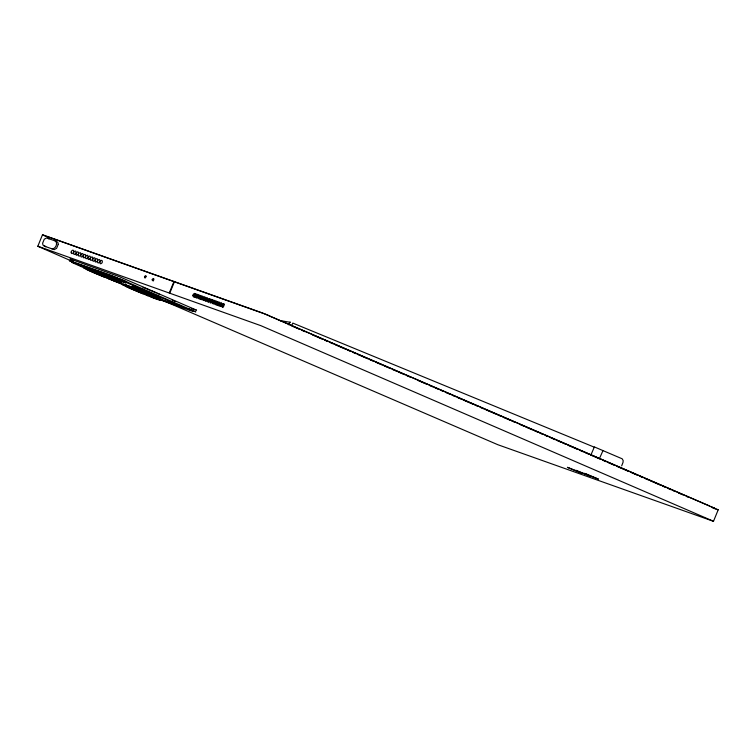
<?xml version="1.0" encoding="UTF-8"?>
<svg xmlns="http://www.w3.org/2000/svg" width="756" height="756" viewBox="0 0 756 756"><rect width="100%" height="100%" fill="white"/><g stroke="black" fill="none" stroke-linecap="round" stroke-linejoin="round"><path stroke-width="1.13" d="M290.077 322.283L279.238 320.402M594.32 447.193L292.818 323.095L291.476 325.93M602.938 450.718L599.914 457.503M590.729 455.395L594.377 446.928L622.197 458.807L623.161 460.555L623.029 462.351L621.678 465.838M72.472 261.434L37.819 246.267L42.497 234.738L262.351 312.918L718.2 509.799L713.503 521.262L712.899 521.12L497.845 444.717L161.226 299.754M169.325 292.827L174.022 281.364M169.826 293.007L174.523 281.544M288.792 324.834L290.134 321.999M146.182 276.28L145.492 277.726M153.922 279.077L153.392 280.939M207.399 298.166L206.445 298.837A1.474 0.775 -66.6 0 0 205.925 300.104L206.142 301.209M221.735 303.26L220.771 303.931A1.474 0.775 -66.6 0 0 220.251 305.188L220.478 306.293A2.674 1.408 -66.6 0 0 220.705 306.511M224.116 304.11L223.162 304.781A1.474 0.775 -66.6 0 0 222.642 306.038L222.859 307.144A2.674 1.408 -66.6 0 0 223.086 307.352M121.338 283.387L118.938 282.517A18.437 0.548 22.3 0 1 112.086 280.089L108.269 278.595M122.132 282.961L119.07 281.204A20.28 0.605 22.3 0 0 106.672 275.855L101.635 273.785M160.943 299.726L157.891 297.968A20.28 0.605 22.3 0 0 145.492 292.619L140.455 290.55M37.8 246.201L260.839 325.656L713.503 521.262M193.215 310.839L188.849 308.694M718.2 509.799L716.99 509.468M48.308 238.66L49.045 238.764M51.805 248.8C55.585 249.423 58.439 242.893 55.093 240.786M46.475 236.297L263.523 313.513M195.341 309.828L196.551 310.158L119.533 276.753L70.015 258.949L71.347 259.714M192.402 310.593L188.509 309.213M713.21 507.909L714.656 508.344L710.612 506.416M191.287 308.401L194.538 309.554M161.406 299.584L171.158 303.052M174.409 304.205L181.998 306.908M161.311 299.716L181.912 307.03M188.414 309.346L195.851 311.878L124.22 280.797M153.562 297.505L156.813 298.658M160.064 299.82L193.12 311.472L118.768 279.248L71.537 262.304L92.241 271.451M712.861 508.013L716.187 509.194M151.861 296.881L152.778 297.221M149.697 296.05L150.831 296.484M97.694 272.264L92.204 270.043A21.735 0.643 22.3 0 0 84.124 267.18L84.899 267.841M109.563 278.34L111.359 279.04M136.505 289.028L132.687 287.535A18.437 0.548 22.3 0 0 125.846 285.097L128.435 286.59A17.199 0.51 22.3 0 0 138.953 291.126L151.228 296.059A18.437 0.548 22.3 0 0 156.747 298.091M147.089 295.36L152.561 297.609A21.735 0.643 22.3 0 0 160.641 300.482L157.579 298.724A20.28 0.605 22.3 0 0 145.18 293.366L130.703 287.554A21.735 0.643 22.3 0 0 122.633 284.691L125.694 286.448A20.28 0.605 22.3 0 0 138.093 291.797L143.13 293.867M117.69 278.095L71.792 261.68L81.705 266.178M143.035 287.375L145.814 288.49M96.702 271.801L101.88 273.946M101.55 274.74L93.555 271.565A18.437 0.548 22.3 0 0 86.704 269.127L89.302 270.62A17.199 0.51 22.3 0 0 99.811 275.156L113.75 280.854A21.735 0.643 22.3 0 0 121.82 283.717L118.768 281.96A20.28 0.605 22.3 0 0 106.369 276.611L91.892 270.799A21.735 0.643 22.3 0 0 83.822 267.926L86.874 269.684A20.28 0.605 22.3 0 0 99.272 275.042L104.309 277.112M104.035 275.798L114.61 279.692L91.674 270.374L105.831 276.488A17.199 0.51 22.3 0 1 116.339 281.034L119.164 282.46M140.692 290.71L131.015 286.808A21.735 0.643 22.3 0 0 122.944 283.935L123.719 284.606M140.37 291.495L132.366 288.32A18.437 0.548 22.3 0 0 125.524 285.891L128.114 287.384A17.199 0.51 22.3 0 0 138.631 291.92L148.063 295.851M144.424 293.508L147.392 294.698M263.92 313.542L268.796 315.535M147.231 295.067L144.632 294.008M172.34 300.293L173.266 300.671M118.834 278.473L123.748 280.504M146.74 288.868L149.575 290.03M103.619 275.94L99.584 274.286A20.28 0.605 22.3 0 1 96.655 273.058M143.328 293.479L140.843 292.43M150.529 290.417L156.246 292.846M269.278 315.866L709.534 505.944M174.182 301.049L175.033 301.408M586.665 474.551L575.836 470.308L581.506 473.114L579.228 472.349L567.425 467.321L578.245 471.564M587.61 474.891L598.44 479.124L586.637 474.097L584.35 473.341L589.916 476.1L579.087 471.857M126.743 281.771L110.159 275.08L69.316 260.669L74.957 263.362M293.054 326.535L299.556 329.332M301.72 330.268L304.97 331.676M312.549 334.946L322.292 339.16M324.456 340.096L327.707 341.495M329.871 342.43L333.122 343.829M335.286 344.764L345.038 348.979M347.202 349.915L350.453 351.313M352.617 352.249L355.868 353.657M358.032 354.583L367.775 358.798M369.949 359.733L373.19 361.132M375.363 362.067L381.856 364.874M384.02 365.81L390.521 368.616M392.685 369.552L395.936 370.95M398.1 371.886L404.602 374.692M406.766 375.628L410.017 377.036M417.595 380.306L427.338 384.511M429.512 385.447L432.753 386.855M434.927 387.79L438.168 389.189M440.342 390.124L442.506 391.06M445.756 392.468L450.085 394.33M452.249 395.265L455.499 396.673M457.663 397.609L460.914 399.007M463.078 399.943L472.821 404.158M474.995 405.093L478.236 406.492M480.41 407.427L483.651 408.826M485.825 409.761L495.567 413.976M497.732 414.912L500.982 416.31M503.146 417.246L509.648 420.052M511.812 420.988L515.063 422.387M520.478 424.73L523.728 426.129M525.892 427.064L532.385 429.871M534.558 430.807L537.799 432.205M539.973 433.141L543.214 434.549M545.388 435.484L547.552 436.42M550.803 437.818L555.131 439.69M557.295 440.625L560.546 442.033M562.71 442.969L565.96 444.367M568.125 445.303L577.877 449.508M580.041 450.444L583.292 451.852M585.456 452.787L588.707 454.186M590.871 455.121L600.614 459.327M602.778 460.262L606.028 461.67M608.193 462.606L614.694 465.412M616.858 466.348L628.775 471.489M630.939 472.424L637.44 475.231M639.604 476.167L642.855 477.565M645.019 478.501L648.27 479.909M650.434 480.844L660.177 485.05M662.341 485.985L665.592 487.384M667.756 488.319L671.007 489.727M673.171 490.663L675.344 491.598M678.586 492.997L682.923 494.868M78.199 264.761L81.431 266.159M94.396 272.377L123.521 284.955M126.762 286.354L128.917 287.28M131.071 288.216L139.699 291.939M157.305 293.309L159.837 294.443M45.672 236.354L42.497 234.738M72.179 260.102L73.19 260.565M686.75 496.569L687.667 496.994M47.59 237.025L46.532 236.524M158.297 298.431L155.481 297.004A17.199 0.51 22.3 0 0 144.963 292.459M119.486 281.676L116.66 280.24A17.199 0.51 22.3 0 0 106.152 275.704M45.757 246.787L44.651 245.766M210.924 302.901L210.697 301.795A1.474 0.775 -66.6 0 1 211.217 300.538L212.181 299.867A2.674 1.408 -66.6 0 1 212.786 299.952M208.533 302.05L208.316 300.945A1.474 0.775 -66.6 0 1 208.836 299.688L209.79 299.017A2.674 1.408 -66.6 0 1 210.622 299.319M198.904 296.182A1.474 0.775 -66.6 0 1 198.384 297.439M198.45 294.868A2.674 1.408 -66.6 0 0 197.845 294.774L196.891 295.445A1.474 0.775 -66.6 0 0 196.371 296.702L196.588 297.807A2.674 1.408 -66.6 0 0 196.825 298.025M201.597 299.716A2.674 1.408 -66.6 0 1 201.37 299.508L201.143 298.403A1.474 0.775 -66.6 0 1 201.672 297.146L202.627 296.465A2.674 1.408 -66.6 0 1 202.948 296.456M220.298 304.262A1.474 0.775 -66.6 0 1 219.873 305.074M218.919 305.755A2.674 1.408 -66.6 0 1 218.087 305.452L217.86 304.347A1.474 0.775 -66.6 0 1 218.389 303.08L219.344 302.409A2.674 1.408 -66.6 0 1 219.665 302.4M208.458 299.574A1.474 0.775 -66.6 0 1 208.184 300.444M222.784 304.668A1.474 0.775 -66.6 0 1 222.264 305.925M205.339 297.306A2.674 1.408 -66.6 0 0 205.018 297.316L204.054 297.996A1.474 0.775 -66.6 0 0 203.534 299.253L203.751 300.359A2.674 1.408 -66.6 0 0 203.988 300.567M206.067 298.724A1.474 0.775 -66.6 0 1 205.547 299.981M196.295 294.226A2.674 1.408 -66.6 0 0 195.464 293.923L194.5 294.594A1.474 0.775 -66.6 0 0 193.98 295.861L194.207 296.966A2.674 1.408 -66.6 0 0 194.717 297.278M196.513 295.331A1.474 0.775 -66.6 0 1 196.239 296.201M213.542 303.959A2.674 1.408 -66.6 0 1 213.305 303.751L213.088 302.646A1.474 0.775 -66.6 0 1 213.608 301.389L214.562 300.708A2.674 1.408 -66.6 0 1 215.176 300.803M215.621 302.116A1.474 0.775 -66.6 0 1 215.101 303.383M217.908 303.411A1.474 0.775 -66.6 0 1 217.492 304.224M217.274 301.55A2.674 1.408 -66.6 0 0 216.953 301.559L215.999 302.239A1.474 0.775 -66.6 0 0 215.479 303.496L215.696 304.602A2.674 1.408 -66.6 0 0 216.528 304.904M200.841 295.709A2.674 1.408 -66.6 0 0 200.236 295.624L199.282 296.295A1.474 0.775 -66.6 0 0 198.762 297.552L198.979 298.658A2.674 1.408 -66.6 0 0 199.811 298.96M201.294 297.032A1.474 0.775 -66.6 0 1 200.775 298.289M203.581 298.318A1.474 0.775 -66.6 0 1 203.156 299.14M210.848 300.425A1.474 0.775 -66.6 0 1 210.565 301.294M213.23 301.275A1.474 0.775 -66.6 0 1 212.71 302.532M93.876 270.771A18.437 0.548 22.3 0 0 87.034 268.342L89.624 269.835A17.199 0.51 22.3 0 0 100.132 274.371L112.408 279.304A18.437 0.548 22.3 0 0 117.927 281.326M120.563 282.489A21.735 0.643 22.3 0 1 117.813 281.515M138.395 291.041A20.28 0.605 22.3 0 1 133.604 289.028M144.642 293.252A17.199 0.51 22.3 0 1 155.16 297.788L157.749 299.281A18.437 0.548 22.3 0 1 150.907 296.853M71.168 252.145L71.395 253.251A2.674 1.408 -66.6 0 0 72.226 253.553L73.181 252.873A1.474 0.775 -66.6 0 0 73.71 251.616L73.483 250.51A2.674 1.408 -66.6 0 0 72.652 250.208L71.697 250.879A1.474 0.775 -66.6 0 0 71.168 252.145M73.559 252.986L73.786 254.092A2.674 1.408 -66.6 0 0 74.617 254.394L75.572 253.723A1.474 0.775 -66.6 0 0 76.091 252.466L75.874 251.361A2.674 1.408 -66.6 0 0 75.042 251.058L74.079 251.729A1.474 0.775 -66.6 0 0 73.559 252.986M75.95 253.836L76.167 254.942A2.674 1.408 -66.6 0 0 76.999 255.245L77.962 254.574A1.474 0.775 -66.6 0 0 78.482 253.317L78.265 252.211A2.674 1.408 -66.6 0 0 77.424 251.909L76.469 252.58A1.474 0.775 -66.6 0 0 75.95 253.836M78.341 254.687L78.558 255.793A2.674 1.408 -66.6 0 0 79.389 256.095L80.353 255.424A1.474 0.775 -66.6 0 0 80.873 254.158L80.646 253.062A2.674 1.408 -66.6 0 0 79.815 252.75L78.86 253.43A1.474 0.775 -66.6 0 0 78.341 254.687M80.722 255.537L80.949 256.643A2.674 1.408 -66.6 0 0 81.78 256.945L82.735 256.265A1.474 0.775 -66.6 0 0 83.254 255.008L83.037 253.903A2.674 1.408 -66.6 0 0 82.206 253.6L81.242 254.281A1.474 0.775 -66.6 0 0 80.722 255.537M83.113 256.388L83.33 257.494A2.674 1.408 -66.6 0 0 84.171 257.796L85.126 257.116A1.474 0.775 -66.6 0 0 85.645 255.859L85.428 254.753A2.674 1.408 -66.6 0 0 84.596 254.451L83.632 255.122A1.474 0.775 -66.6 0 0 83.113 256.388M85.504 257.229L85.721 258.335A2.674 1.408 -66.6 0 0 86.553 258.637L87.516 257.966A1.474 0.775 -66.6 0 0 88.036 256.709L87.819 255.604A2.674 1.408 -66.6 0 0 86.978 255.301L86.023 255.972A1.474 0.775 -66.6 0 0 85.504 257.229M87.885 258.079L88.112 259.185A2.674 1.408 -66.6 0 0 88.943 259.488L89.898 258.817A1.474 0.775 -66.6 0 0 90.427 257.56L90.2 256.454A2.674 1.408 -66.6 0 0 89.369 256.152L88.414 256.823A1.474 0.775 -66.6 0 0 87.885 258.079M90.276 258.93L90.503 260.036A2.674 1.408 -66.6 0 0 91.334 260.338L92.289 259.667A1.474 0.775 -66.6 0 0 92.808 258.401L92.591 257.295A2.674 1.408 -66.6 0 0 91.759 256.993L90.796 257.673A1.474 0.775 -66.6 0 0 90.276 258.93M92.667 259.78L92.884 260.886A2.674 1.408 -66.6 0 0 93.725 261.189L94.68 260.508A1.474 0.775 -66.6 0 0 95.199 259.251L94.982 258.146A2.674 1.408 -66.6 0 0 94.141 257.843L93.186 258.524A1.474 0.775 -66.6 0 0 92.667 259.78M95.058 260.631L95.275 261.737A2.674 1.408 -66.6 0 0 96.106 262.039L97.07 261.359A1.474 0.775 -66.6 0 0 97.59 260.102L97.363 258.996A2.674 1.408 -66.6 0 0 96.532 258.694L95.577 259.365A1.474 0.775 -66.6 0 0 95.058 260.631M97.439 261.472L97.666 262.578A2.674 1.408 -66.6 0 0 98.497 262.88L99.452 262.209A1.474 0.775 -66.6 0 0 99.981 260.952L99.754 259.847A2.674 1.408 -66.6 0 0 98.923 259.544L97.968 260.215A1.474 0.775 -66.6 0 0 97.439 261.472M99.83 262.323L100.047 263.428A2.674 1.408 -66.6 0 0 100.888 263.731L101.843 263.06A1.474 0.775 -66.6 0 0 102.362 261.803L102.145 260.697A2.674 1.408 -66.6 0 0 101.313 260.395L100.35 261.066A1.474 0.775 -66.6 0 0 99.83 262.323M192.931 295.407L193.158 296.513A2.674 1.408 -66.6 0 0 193.99 296.815L194.944 296.135A1.474 0.775 -66.6 0 0 195.473 294.878L195.246 293.772A2.674 1.408 -66.6 0 0 194.415 293.47L193.46 294.15A1.474 0.775 -66.6 0 0 192.931 295.407M195.322 296.257L195.549 297.363A2.674 1.408 -66.6 0 0 196.38 297.666L197.335 296.985A1.474 0.775 -66.6 0 0 197.855 295.728L197.637 294.623A2.674 1.408 -66.6 0 0 196.806 294.32L195.842 294.991A1.474 0.775 -66.6 0 0 195.322 296.257M197.713 297.099L197.93 298.204A2.674 1.408 -66.6 0 0 198.771 298.507L199.726 297.836A1.474 0.775 -66.6 0 0 200.245 296.579L200.028 295.473A2.674 1.408 -66.6 0 0 199.187 295.171L198.233 295.842A1.474 0.775 -66.6 0 0 197.713 297.099M200.104 297.949L200.321 299.055A2.674 1.408 -66.6 0 0 201.153 299.357L202.117 298.686A1.474 0.775 -66.6 0 0 202.636 297.429L202.41 296.324A2.674 1.408 -66.6 0 0 201.578 296.021L200.624 296.692A1.474 0.775 -66.6 0 0 200.104 297.949M202.485 298.8L202.712 299.905A2.674 1.408 -66.6 0 0 203.544 300.208L204.498 299.537A1.474 0.775 -66.6 0 0 205.027 298.27L204.8 297.165A2.674 1.408 -66.6 0 0 203.969 296.862L203.014 297.543A1.474 0.775 -66.6 0 0 202.485 298.8M204.876 299.65L205.093 300.756A2.674 1.408 -66.6 0 0 205.934 301.058L206.889 300.378A1.474 0.775 -66.6 0 0 207.409 299.121L207.191 298.015A2.674 1.408 -66.6 0 0 206.36 297.713L205.396 298.393A1.474 0.775 -66.6 0 0 204.876 299.65M207.267 300.501L207.484 301.606A2.674 1.408 -66.6 0 0 208.316 301.909L209.28 301.228A1.474 0.775 -66.6 0 0 209.799 299.971L209.582 298.866A2.674 1.408 -66.6 0 0 208.741 298.563L207.787 299.234A1.474 0.775 -66.6 0 0 207.267 300.501M209.658 301.342L209.875 302.447A2.674 1.408 -66.6 0 0 210.707 302.75L211.671 302.079A1.474 0.775 -66.6 0 0 212.19 300.822L211.964 299.716A2.674 1.408 -66.6 0 0 211.132 299.414L210.177 300.085A1.474 0.775 -66.6 0 0 209.658 301.342M212.039 302.192L212.266 303.298A2.674 1.408 -66.6 0 0 213.097 303.6L214.052 302.929A1.474 0.775 -66.6 0 0 214.572 301.672L214.354 300.567A2.674 1.408 -66.6 0 0 213.523 300.264L212.559 300.935A1.474 0.775 -66.6 0 0 212.039 302.192M214.43 303.043L214.647 304.148A2.674 1.408 -66.6 0 0 215.488 304.451L216.443 303.78A1.474 0.775 -66.6 0 0 216.963 302.513L216.745 301.408A2.674 1.408 -66.6 0 0 215.914 301.105L214.95 301.786A1.474 0.775 -66.6 0 0 214.43 303.043M216.821 303.893L217.038 304.999A2.674 1.408 -66.6 0 0 217.87 305.301L218.834 304.621A1.474 0.775 -66.6 0 0 219.353 303.364L219.127 302.258A2.674 1.408 -66.6 0 0 218.295 301.956L217.341 302.636A1.474 0.775 -66.6 0 0 216.821 303.893M219.202 304.744L219.429 305.849A2.674 1.408 -66.6 0 0 220.261 306.152L221.215 305.471A1.474 0.775 -66.6 0 0 221.744 304.214L221.517 303.109A2.674 1.408 -66.6 0 0 220.686 302.806L219.731 303.477A1.474 0.775 -66.6 0 0 219.202 304.744M221.593 305.585L221.82 306.69A2.674 1.408 -66.6 0 0 222.651 306.993L223.606 306.322A1.474 0.775 -66.6 0 0 224.126 305.065L223.908 303.959A2.674 1.408 -66.6 0 0 223.077 303.657L222.113 304.328A1.474 0.775 -66.6 0 0 221.593 305.585M58.25 244.33L56.605 248.337L54.224 249.631L44.084 246.059L42.979 245.048L42.61 243.234L44.254 239.227L46.636 237.932L56.766 241.504L57.881 242.515L58.25 244.33M144.49 276.724L144.604 277.688A1.701 0.898 -66.6 0 0 145.152 277.849L145.889 275.893A1.701 0.898 -66.6 0 0 145.35 275.742L144.49 276.724M152.23 279.531L152.343 280.485A1.701 0.898 -66.6 0 0 152.882 280.646L153.629 278.699A1.701 0.898 -66.6 0 0 153.081 278.539L152.23 279.531M132.64 286.24L155.112 295.936A16.32 0.482 22.3 0 0 161.17 298.091L138.698 288.386A16.32 0.482 22.3 0 0 132.64 286.24M130.646 287.1L153.43 296.456L130.646 287.1M110.886 276.696L125.742 282.857L110.886 276.696M168.796 301.653L175.761 304.545L168.796 301.653"/></g></svg>
